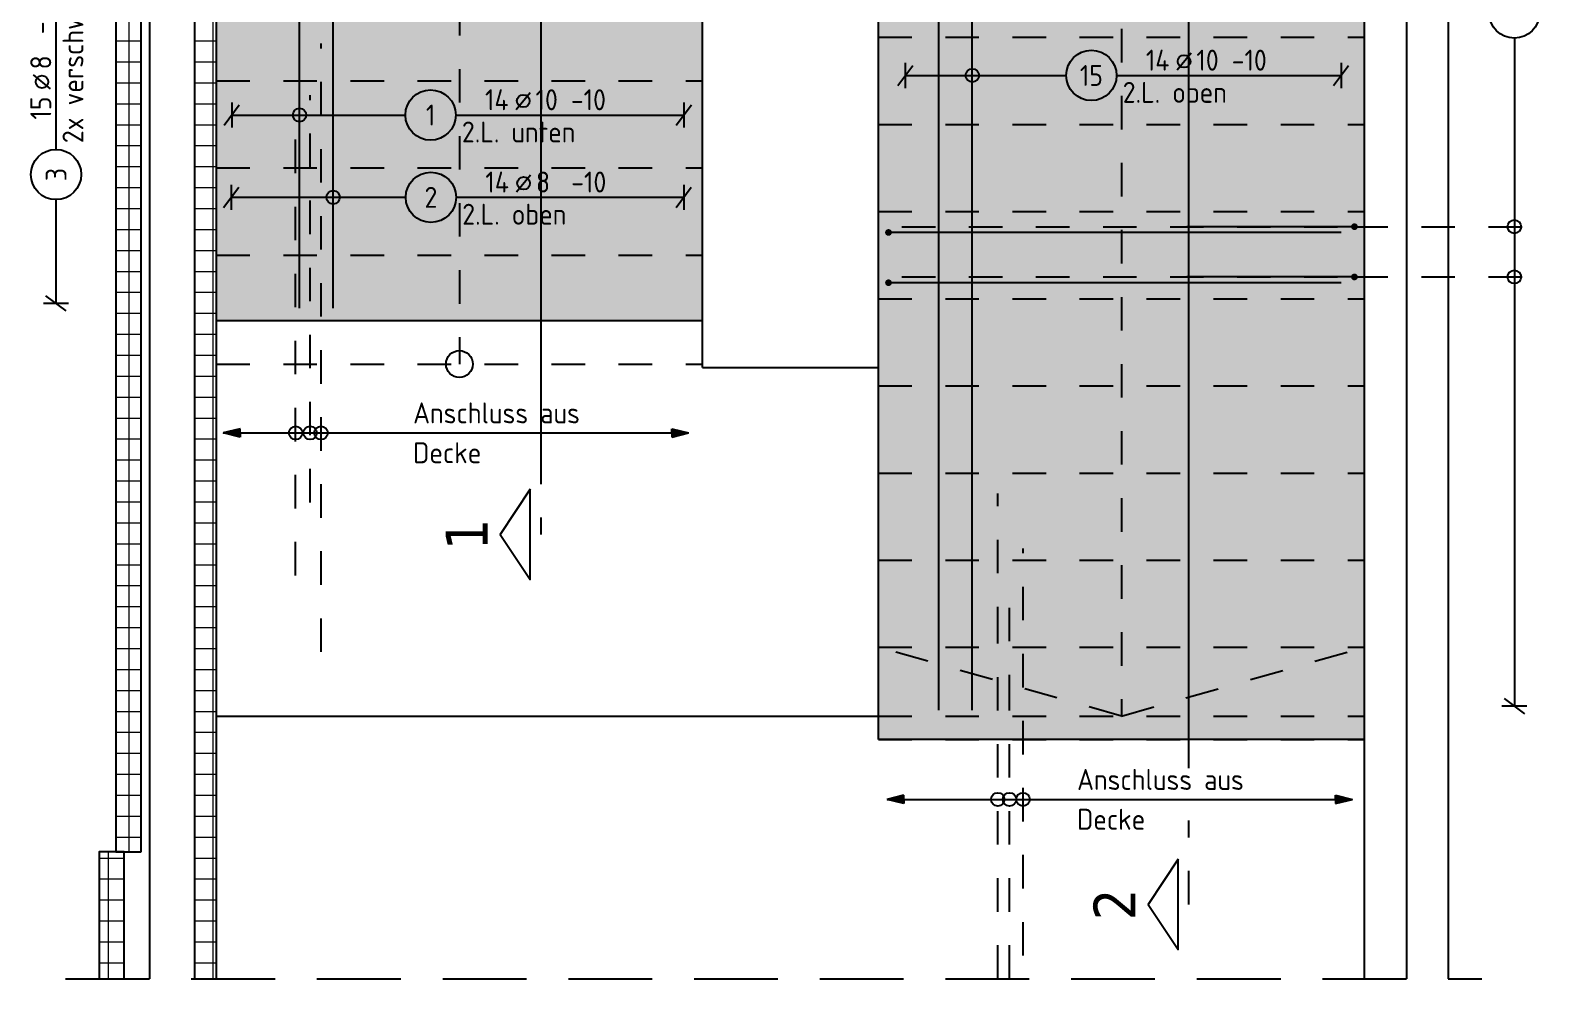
# Model space of a CAD drawing. Extents: x 0 to 27.3, y -4.8 to 14.9.
# Drawn here: x 2.487 to 6.997, y 5.081 to 7.911 of the extents above; entities that cross this region are included whole.
import ezdxf
from ezdxf.enums import TextEntityAlignment as Align

# ---------------------------------------------------------------- set-up
doc = ezdxf.new("R2010")
doc.units = 0
doc.header["$LTSCALE"] = 0.25
for name, pattern in [('AUSGEZOGEN', [1000.01, 1000, 0.01]), ('DOT', [0.175, 0.05, -0.125]), ('GESTRICHELTX2', [1.5, 1, -0.5]), ('HIDDEN', [0.375, 0.25, -0.125]), ('STRICHPUNKT2', [0.55, 0.25, -0.125, 0.05, -0.125]), ('VERDECKT', [0.375, 0.25, -0.125])]:
    doc.linetypes.add(name, pattern=pattern)
for name, color, linetype in [('ACHSEN', 7, 'Continuous'), ('AFU', 7, 'Continuous'), ('BETON', 7, 'Continuous'), ('DRUEBER', 7, 'Continuous'), ('grau_mittel', 7, 'Continuous'), ('HILFE', 7, 'Continuous'), ('OBJEKT', 7, 'Continuous'), ('RND', 7, 'Continuous'), ('RND-1', 7, 'Continuous'), ('SCHNITTE', 7, 'Continuous'), ('TEXT', 7, 'Continuous'), ('VERDECKT', 7, 'Continuous')]:
    doc.layers.add(name, color=color, linetype=linetype)
doc.layers.add('NOPLOT', color=7, linetype='Continuous', plot=False)
doc.layers.add('zila_01_rb_02_stb-fertig_05_schraff', color=144, linetype='Continuous', lineweight=9)
doc.styles.add('helv', font='tahoma.ttf')
doc.styles.add('txt', font='isocp.shx')
doc.linetypes.add('AFU_50L', pattern='A,0.75,["/",Standard,S=0.2,R=0,X=-0.01,Y=-0.1],0.07,["/",Standard,S=0.2,R=0,X=-0.01,Y=-0.1],0.75', length=1.57)

# ---------------------------------------------------------------- blocks, each defined once
blk = doc.blocks.new('SCHN-1')
at = {"layer": 'SCHNITTE', "color": 5, "linetype": 'Continuous'}
blk.add_lwpolyline([(0.54, 0.125), (0, 0.485), (-0.54, 0.125)], close=True, dxfattribs=at)
at = {"layer": 'SCHNITTE', "color": 6, "linetype": 'Continuous', "style": 'helv'}
blk.add_attdef('SCHN-1', text='', height=0.5, dxfattribs=at).set_placement((0, 0.635), align=Align.CENTER)
blk = doc.blocks.new('LEI_GRE')
at = {"layer": 'RND', "color": 7, "linetype": 'Continuous'}
for p, q in [((-0.09, -0.12), (0.09, 0.12)), ((0, 0.15), (0, -0.15))]:
    blk.add_line(p, q, dxfattribs=at)
blk = doc.blocks.new('RND_LEI')
at = {"layer": 'RND', "color": 7, "linetype": 'Continuous'}
blk.add_line((1.022, 0.066), (1.19, 0.27), dxfattribs=at)
for centre, radius in [((0, 0), 0.3), ((1.106, 0.168), 0.075)]:
    blk.add_circle(centre, radius, dxfattribs=at)
at = {"layer": 'RND', "color": 7, "linetype": 'Continuous', "style": 'txt'}
blk.add_attdef('ANZ', text='', height=0.25, dxfattribs=at).set_placement((0.931, 0.057), align=Align.RIGHT)
for tag, p in [('DUM', (1.253, 0.057)), ('ABSTD', (1.674, 0.057)), ('POSTXT', (0.374, -0.327))]:
    blk.add_attdef(tag, p, '', height=0.25, dxfattribs=at)
blk.add_attdef('POSL', text='', height=0.25, dxfattribs=at).set_placement((0, 0), align=Align.MIDDLE)
blk = doc.blocks.new('Pfeillinie')
at = {"layer": 'TEXT', "linetype": 'Continuous'}
blk.add_hatch(color=7, dxfattribs=at).paths.add_polyline_path([(0, 0), (-0.8, 0.2), (-0.8, 0), (-0.8, -0.2)])
at = {"layer": 'TEXT', "color": 7, "linetype": 'Continuous'}
for p, q in [((-0.8, 0), (-0.8, 0.2)), ((-0.8, 0.2), (0, 0)), ((-0.8, 0), (-0.8, -0.2)), ((-0.8, -0.2), (0, 0))]:
    blk.add_line(p, q, dxfattribs=at)

msp = doc.modelspace()

# ---------------------------------------------------------------- hatches: boundary and pattern name
at = {"layer": 'grau_mittel'}
h = msp.add_hatch(color=61, dxfattribs=at)
h.paths.add_polyline_path([(6.4679, 9.386), (5.0179, 9.386), (5.0179, 5.8649), (5.0179, 5.7952), (6.4679, 5.7952)])
h.paths.add_polyline_path([(3.0429, 7.0449), (4.4929, 7.0449), (4.4929, 8.8649), (3.0429, 8.8649)])
at = {"layer": 'zila_01_rb_02_stb-fertig_05_schraff', "linetype": 'AUSGEZOGEN'}
h = msp.add_hatch(dxfattribs=at)
h.set_pattern_fill('ANSI37', color=102, scale=0.5, angle=-45)
h.set_pattern_definition([(0, (-75.84206, 52.4414), (1e-17, 0.0625), []), (90, (-75.84206, 52.4414), (-0.0625, 2e-17), [])])
h.paths.add_polyline_path([(2.7429, 5.4599), (2.7679, 5.4599), (2.8179, 5.4599), (2.8179, 12.5349), (2.7429, 12.5349)])
h.paths.add_polyline_path([(2.9779, 5.0813), (3.0429, 5.0813), (3.0429, 12.2349), (2.9779, 12.2349)])
h.paths.add_polyline_path([(2.6929, 5.0813), (2.7679, 5.0813), (2.7679, 5.4599), (2.7429, 5.4599), (2.6929, 5.4599)])

# ---------------------------------------------------------------- linework, layer by layer
at = {"color": 0, "linetype": 'ByBlock', "lineweight": -2}
for points in [[(2.8179, 12.5349), (2.7429, 12.5349), (2.7429, 5.4599), (2.7679, 5.4599)], [(3.0429, 5.0813), (3.0429, 12.2349)], [(2.7679, 5.4599), (2.6929, 5.4599), (2.6929, 5.0813)]]:
    msp.add_lwpolyline(points, dxfattribs=at)
at = {"layer": 'ACHSEN', "color": 140, "linetype": 'AUSGEZOGEN'}
for p, q in [((2.8429, 13.2849), (2.8429, 5.0813)), ((6.5929, 13.2849), (6.5929, 5.0813))]:
    msp.add_line(p, q, dxfattribs=at)
at = {"layer": 'AFU', "color": 8, "linetype": 'AFU_50L'}
for p, q in [((3.0429, 7.0449), (4.4929, 7.0449)), ((5.0179, 5.7952), (5.0179, 5.8649)), ((6.4679, 5.7952), (5.0179, 5.7952))]:
    msp.add_line(p, q, dxfattribs=at)
at = {"layer": 'BETON', "color": 6, "linetype": 'AUSGEZOGEN', "lineweight": -2}
for p, q in [((2.8179, 5.4599), (2.8179, 12.5349)), ((2.9779, 12.2349), (2.9779, 5.0813)), ((6.4679, 5.0813), (6.4679, 12.2349)), ((6.7179, 12.2349), (6.7179, 5.0813)), ((2.7679, 5.0813), (2.7679, 5.4599)), ((2.7679, 5.4599), (2.8179, 5.4599))]:
    msp.add_line(p, q, dxfattribs=at)
at = {"layer": 'BETON', "color": 6, "linetype": 'AUSGEZOGEN'}
for p, q in [((4.4929, 6.9049), (4.4929, 9.5249)), ((5.0179, 5.8649), (5.0179, 9.5249)), ((4.4929, 6.9049), (5.0179, 6.9049)), ((3.0429, 5.8649), (5.0179, 5.8649))]:
    msp.add_line(p, q, dxfattribs=at)
at = {"layer": 'DRUEBER', "color": 7, "linetype": 'DOT'}
for p, q in [((5.7429, 9.5149), (5.7429, 5.8649)), ((3.7679, 8.9949), (3.7679, 6.9149)), ((5.0179, 7.8899), (6.4679, 7.8899)), ((3.0429, 7.7599), (4.4929, 7.7599)), ((5.0179, 7.6299), (6.4679, 7.6299)), ((3.0429, 7.4999), (4.4929, 7.4999)), ((5.0179, 7.3699), (6.4679, 7.3699)), ((3.0429, 7.2399), (4.4929, 7.2399)), ((5.0179, 7.1099), (6.4679, 7.1099)), ((3.0429, 6.9149), (4.4929, 6.9149)), ((5.0179, 6.8499), (6.4679, 6.8499)), ((5.0179, 6.5899), (6.4679, 6.5899)), ((5.0179, 6.3299), (6.4679, 6.3299)), ((5.0179, 6.0699), (6.4679, 6.0699)), ((5.7429, 5.8649), (5.0179, 6.0699)), ((5.7429, 5.8649), (6.4679, 6.0699)), ((5.0179, 5.8649), (6.4679, 5.8649))]:
    msp.add_line(p, q, dxfattribs=at)
at = {"layer": 'HILFE', "color": 102, "linetype": 'GESTRICHELTX2'}
msp.add_line((2.5929, 5.0813), (6.8179, 5.0813), dxfattribs=at)
at = {"layer": 'NOPLOT', "color": 191, "linetype": 'AUSGEZOGEN'}
for p, q in [((4.0104, 12.615), (4.0104, 6.6568)), ((5.9435, 5.7094), (5.9435, 12.615))]:
    msp.add_line(p, q, dxfattribs=at)
at = {"layer": 'OBJEKT', "color": 7, "linetype": 'AUSGEZOGEN'}
msp.add_circle((3.7679, 6.9149), 0.04, dxfattribs=at)
at = {"layer": 'RND', "color": 7, "linetype": 'AUSGEZOGEN'}
for p, q in [((2.5644, 7.5553), (2.5644, 8.825)), ((6.915, 7.8871), (6.915, 5.8944)), ((5.098, 7.7758), (5.5782, 7.7758)), ((5.7282, 7.7758), (6.398, 7.7758)), ((3.0886, 7.6577), (3.6067, 7.6577)), ((3.7567, 7.6577), (4.4372, 7.6577)), ((2.5644, 7.0961), (2.5644, 7.4053)), ((3.0868, 7.4123), (3.6078, 7.4123)), ((3.7578, 7.4123), (4.4371, 7.4123))]:
    msp.add_line(p, q, dxfattribs=at)
at = {"layer": 'RND', "color": 102, "linetype": 'VERDECKT'}
for p, q in [((6.4379, 7.3247), (6.94, 7.3247)), ((6.4379, 7.1747), (6.94, 7.1747))]:
    msp.add_line(p, q, dxfattribs=at)
at = {"layer": 'RND', "color": 1, "linetype": 'AUSGEZOGEN'}
for points in [[(5.198, 5.8824), (5.198, 9.3452)], [(5.298, 5.8824), (5.298, 9.3452)], [(3.2909, 7.082), (3.2909, 8.8338)], [(3.3909, 7.082), (3.3909, 8.8338)], [(6.3979, 7.3074), (5.0479, 7.3074)], [(6.4379, 7.3247), (5.9379, 7.3247)], [(6.4379, 7.1747), (5.9379, 7.1747)], [(6.3979, 7.1574), (5.0479, 7.1574)]]:
    msp.add_lwpolyline(points, dxfattribs=at)
at = {"layer": 'RND', "color": 7, "linetype": 'AUSGEZOGEN', "const_width": 0.01}
for points in [[(5.0529, 7.3074, -1), (5.0429, 7.3074, -1)], [(6.4429, 7.3247, -1), (6.4329, 7.3247, -1)], [(6.4429, 7.1747, -1), (6.4329, 7.1747, -1)], [(5.0529, 7.1574, -1), (5.0429, 7.1574, -1)]]:
    msp.add_lwpolyline(points, format="xyb", close=True, dxfattribs=at)
at = {"layer": 'RND', "color": 1, "linetype": 'HIDDEN'}
for points in [[(5.0879, 7.3247), (6.4379, 7.3247)], [(5.0879, 7.1747), (6.4379, 7.1747)]]:
    msp.add_lwpolyline(points, dxfattribs=at)
at = {"layer": 'RND', "color": 102, "linetype": 'AUSGEZOGEN'}
for points in [[(3.0633, 6.7096), (4.4511, 6.7096)], [(5.0441, 5.6163), (6.4319, 5.6163)]]:
    msp.add_lwpolyline(points, dxfattribs=at)
at = {"layer": 'RND', "color": 7, "linetype": 'HIDDEN'}
for points in [[(5.3739, 5.0813), (5.3739, 6.091), (5.3739, 6.5283)], [(5.4492, 5.1505), (5.4492, 6.365)], [(5.4089, 5.0813), (5.4089, 5.888), (5.4089, 6.2454)]]:
    msp.add_lwpolyline(points, dxfattribs=at)
at = {"layer": 'RND', "color": 7, "linetype": 'AUSGEZOGEN'}
for centre in [(5.298, 7.7758), (3.2909, 7.6577), (3.3909, 7.4123), (6.915, 7.3247), (6.915, 7.1747), (3.2792, 6.7096), (3.3224, 6.7096), (3.3549, 6.7096), (5.3739, 5.6163), (5.4089, 5.6163), (5.4492, 5.6163)]:
    msp.add_circle(centre, 0.02, dxfattribs=at)
at = {"layer": 'RND-1', "color": 7, "linetype": 'HIDDEN'}
for points in [[(3.3549, 6.0563), (3.3549, 7.0563), (3.3549, 7.8706)], [(3.3224, 6.5024), (3.3224, 6.9024), (3.3224, 7.7167)], [(3.2792, 6.2843), (3.2792, 7.2843), (3.2792, 7.6097)]]:
    msp.add_lwpolyline(points, dxfattribs=at)
at = {"layer": 'SCHNITTE', "color": 5, "linetype": 'STRICHPUNKT2'}
for p, q in [((4.0104, 6.6568), (4.0104, 6.4068)), ((5.9435, 5.3031), (5.9435, 5.5531))]:
    msp.add_line(p, q, dxfattribs=at)
at = {"layer": 'VERDECKT', "color": 7, "linetype": 'HIDDEN'}
for p, q in [((3.0429, 7.0449), (4.4929, 7.0449)), ((5.0179, 5.7952), (5.0179, 5.8649)), ((5.0179, 5.7952), (6.4679, 5.7952))]:
    msp.add_line(p, q, dxfattribs=at)

# ---------------------------------------------------------------- block references
at = {"layer": 'RND', "color": 7, "linetype": 'AUSGEZOGEN', "xscale": 0.25, "yscale": 0.25, "zscale": 0.25, "rotation": 90}
for p, values in [((6.915, 7.9621), {'POSL': '3', 'DUM': '8', 'ANZ': '29', 'ABSTD': '-15', 'POSTXT': '2x verschwenkt'}), ((2.5644, 7.4803), {'POSL': '3', 'DUM': '8', 'ANZ': '15', 'ABSTD': '-15', 'POSTXT': '2x verschwenkt'})]:
    msp.add_blockref('RND_LEI', p, dxfattribs=at).add_auto_attribs(values)
at = {"layer": 'RND', "color": 7, "linetype": 'AUSGEZOGEN', "xscale": 0.25, "yscale": 0.25, "zscale": 0.25}
for p, values in [((5.6532, 7.7758), {'POSL': '15', 'DUM': '10', 'ANZ': '14', 'ABSTD': '-10', 'POSTXT': '2.L. oben'}), ((3.6817, 7.6577), {'POSL': '1', 'DUM': '10', 'ANZ': '14', 'ABSTD': '-10', 'POSTXT': '2.L. unten'}), ((3.6828, 7.4123), {'POSL': '2', 'DUM': '8', 'ANZ': '14', 'ABSTD': '-10', 'POSTXT': '2.L. oben'})]:
    msp.add_blockref('RND_LEI', p, dxfattribs=at).add_auto_attribs(values)
for p in [(5.098, 7.7758), (6.398, 7.7758), (3.0886, 7.6577), (4.4372, 7.6577), (3.0868, 7.4123), (4.4371, 7.4123)]:
    msp.add_blockref('LEI_GRE', p, dxfattribs=at)
for p, rotation in [((2.5644, 7.0961), 90), ((6.915, 5.8944), 270)]:
    msp.add_blockref('LEI_GRE', p, dxfattribs=dict(at, rotation=rotation))
at = {"layer": 'RND', "color": 102, "linetype": 'AUSGEZOGEN', "xscale": 0.0625, "yscale": 0.0625, "zscale": 0.0625, "rotation": 180}
for p in [(3.0633, 6.7096), (5.0441, 5.6163)]:
    msp.add_blockref('Pfeillinie', p, dxfattribs=at)
at = {"layer": 'RND', "color": 102, "linetype": 'AUSGEZOGEN', "xscale": 0.0625, "yscale": 0.0625, "zscale": 0.0625}
for p in [(4.4511, 6.7096), (6.4319, 5.6163)]:
    msp.add_blockref('Pfeillinie', p, dxfattribs=at)
at = {"layer": 'SCHNITTE', "color": 5, "linetype": 'STRICHPUNKT2', "xscale": 0.25, "yscale": 0.25, "zscale": 0.25, "rotation": 90}
for p, values in [((4.0104, 6.4068), {'SCHN-1': '1'}), ((5.9435, 5.3031), {'SCHN-1': '2'})]:
    msp.add_blockref('SCHN-1', p, dxfattribs=at).add_auto_attribs(values)

# ---------------------------------------------------------------- texts
at = {"layer": 'TEXT', "color": 7, "linetype": 'AUSGEZOGEN', "style": 'txt'}
for s, p in [('Anschluss aus', (3.6297, 6.7379)), ('Decke', (3.6297, 6.6191)), ('Anschluss aus', (5.6105, 5.6445)), ('Decke', (5.6105, 5.5258))]:
    msp.add_text(s, height=0.0625, dxfattribs=at).set_placement(p)

doc.saveas('drawing.dxf')
